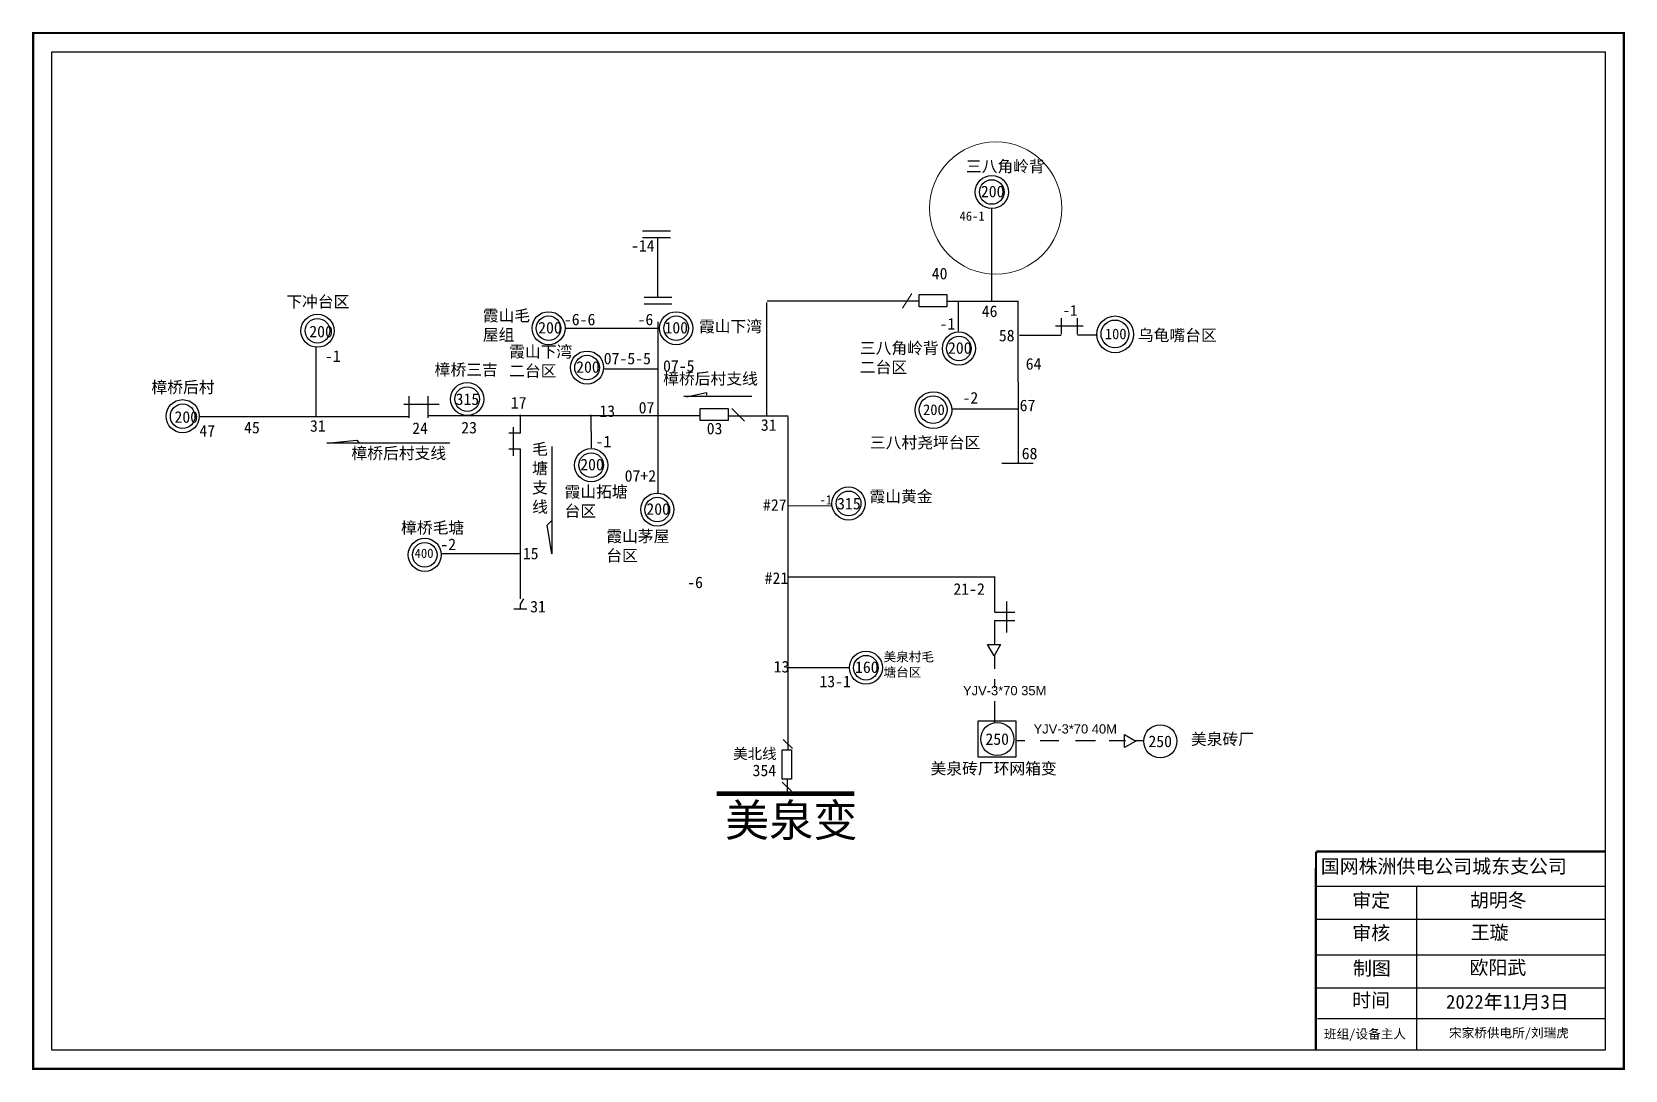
# Model space of a CAD drawing. Extents: x 0 to 344, y 0 to 224.
import ezdxf

# ---------------------------------------------------------------- set-up
doc = ezdxf.new("R2010")
doc.units = 0
doc.header["$LTSCALE"] = 0.774411
doc.linetypes.add('ACAD_ISO02W100', pattern=[15, 12, -3])
doc.layers.get('0').update_dxf_attribs({"linetype": 'CONTINUOUS'})
doc.styles.add('SimSun_txtstyle_2.00_0_0', font='simsun.ttc', dxfattribs={"height": 2})
doc.styles.add('SimSun_txtstyle_2.50_0_0', font='', dxfattribs={"height": 2.5})
doc.styles.add('SimSun_txtstyle_200.00_0_0200', font='simsun.ttc', dxfattribs={"height": 200})
doc.styles.get("Standard").update_dxf_attribs({"font": '', "height": 2.5})
doc.styles.add('字体', font='simkai_0.ttf', dxfattribs={"height": 2.5})
doc.styles.add('宋体_txtstyle_2.00_0_0', font='SIMSUN.TTC', dxfattribs={"height": 2})
doc.styles.add('宋体_txtstyle_200.00_0_0200', font='SIMSUN.TTC', dxfattribs={"height": 200})
doc.styles.add('宋体_txtstyle_3.00_0_0', font='SIMSUN.TTC', dxfattribs={"height": 3})
doc.styles.add('宋体_txtstyle_300.00_0_0300', font='SIMSUN.TTC', dxfattribs={"height": 300})
doc.styles.get('SimSun_txtstyle_2.50_0_0').set_extended_font_data('SimSun')
doc.styles.get('Standard').set_extended_font_data('SimSun')

# ---------------------------------------------------------------- blocks, each defined once
blk = doc.blocks.new('A$C2325345F')
for p, q in [((1.25, 3.5), (1.25, 0)), ((4.75, 0), (4.75, 3.5)), ((6, 1.75), (0, 1.75))]:
    blk.add_line(p, q)
blk = doc.blocks.new('A$C2CF30AB2')
at = {"color": 7, "rotation": 90}
blk.add_blockref('A$C2325345F', (3.5, 0), dxfattribs=at)

msp = doc.modelspace()

# ---------------------------------------------------------------- linework, layer by layer
at = {"color": 7, "linetype": 'Continuous'}
for p, q in [((207.17, 186.17), (207.17, 165.88)), ((158.67, 166.06), (191.47, 166.08)), ((197.48, 165.99), (212.98, 165.99)), ((199.91, 165.9), (199.91, 159.52)), ((212.85, 165.99), (212.89, 131.01)), ((198.65, 142.7), (212.88, 142.7)), ((209.36, 130.99), (216.14, 130.99))]:
    msp.add_line(p, q, dxfattribs=at)
at = {"linetype": 'Continuous'}
for p, q in [((131.71, 181.19), (137.73, 181.19)), ((131.71, 179.73), (137.73, 179.73)), ((135.02, 166.94), (135.02, 179.72)), ((132.03, 166.86), (138.05, 166.86)), ((132.03, 165.41), (138.05, 165.41)), ((158.56, 141.07), (158.56, 165.72)), ((135.06, 124.38), (135.06, 161.51)), ((135.1, 151.27), (123.44, 151.27)), ((81.26, 140.77), (81.26, 145.44)), ((85.36, 140.77), (85.36, 145.44)), ((141.23, 145.33), (145.54, 146.25)), ((145.54, 146.25), (145.54, 145.64)), ((80.09, 143.69), (87.7, 143.69)), ((105.26, 141.41), (105.26, 137.45)), ((120.49, 141.39), (120.58, 134.25)), ((81.26, 140.96), (35.96, 140.96)), ((144.01, 141.16), (85.36, 141.16)), ((103.75, 138.77), (103.75, 132.54)), ((163.21, 69.11), (163.21, 141.01)), ((63.45, 135.29), (69.91, 135.91)), ((90.05, 135.29), (63.45, 135.29)), ((69.91, 135.91), (70.37, 135.44)), ((105.26, 137.45), (102.8, 137.45)), ((112.08, 134.53), (112.08, 111.36)), ((102.8, 134.05), (105.26, 134.05)), ((105.26, 134.05), (105.25, 101.61)), ((111.05, 117.54), (112.08, 118.57)), ((112.08, 111.36), (111.05, 117.54)), ((105.26, 111.34), (88.25, 111.34)), ((163.32, 106.37), (207.84, 106.37)), ((207.81, 106.48), (207.81, 98.8)), ((105.97, 101.66), (105.23, 100.51)), ((105.23, 100.51), (105.23, 99.44)), ((210.4, 101.08), (210.4, 94.34)), ((207.77, 96.93), (212.21, 96.93)), ((207.8, 98.74), (212.21, 98.74)), ((207.81, 96.95), (207.81, 91.74)), ((176.2, 86.72), (163.32, 86.72)), ((207.77, 89.28), (207.77, 86.51)), ((207.77, 84.28), (207.77, 82.37)), ((207.77, 79.5), (207.77, 74.93)), ((162.12, 71.25), (164.1, 69.27)), ((212.38, 70.97), (214.34, 70.97)), ((217.65, 70.97), (221.68, 70.97)), ((225.27, 70.97), (229.63, 70.97)), ((232.56, 70.97), (236.09, 70.97)), ((238.19, 70.97), (239.92, 70.97)), ((161.9, 62.01), (163.88, 60.04)), ((277.34, 39.5), (339.71, 39.5)), ((298.99, 39.49), (299.03, 4.04)), ((277.34, 32.4), (339.71, 32.4)), ((277.34, 24.65), (339.71, 24.65)), ((277.34, 17.54), (339.71, 17.54)), ((277.59, 10.87), (339.95, 10.87))]:
    msp.add_line(p, q, dxfattribs=at)
at = {"color": 7, "linetype": 'Continuous', "lineweight": 0, "ltscale": 0.416774}
msp.add_line((189.93, 167.61), (187.89, 164.44), dxfattribs=at)
at = {"color": 0, "linetype": 'Continuous'}
for p, q in [((135.08, 160.1), (115.04, 160.1)), ((61.06, 156.02), (61.06, 140.94)), ((155.31, 145.34), (140.59, 145.34)), ((153.73, 140.05), (151.03, 142.79)), ((163.2, 141.12), (150.19, 141.12))]:
    msp.add_line(p, q, dxfattribs=at)
at = {"color": 7}
msp.add_line((213.17, 158.66), (222.22, 158.66), dxfattribs=at)
at = {"color": 7, "linetype": 'Continuous', "ltscale": 2}
msp.add_line((225.73, 158.71), (230.03, 158.72), dxfattribs=at)
at = {"color": 7, "linetype": 'Continuous', "lineweight": 0, "ltscale": 0.428566}
msp.add_line((172.68, 121.75), (163.21, 121.75), dxfattribs=at)
for p, q in [((103.85, 99.45), (106.69, 99.45)), ((206.26, 91.74), (209.1, 91.74)), ((207.68, 89.28), (206.26, 91.74)), ((209.1, 91.74), (207.68, 89.28)), ((235.87, 72.3), (238.33, 70.88)), ((235.87, 69.46), (235.87, 72.3)), ((238.33, 70.88), (235.87, 69.46))]:
    msp.add_line(p, q)
at = {"linetype": 'ACAD_ISO02W100'}
msp.add_line((162.98, 62.62), (162.98, 59.53), dxfattribs=at)
at = {"linetype": 'Continuous', "const_width": 0.5}
msp.add_lwpolyline([(-0.09, 223.96), (343.88, 223.96), (343.88, -0.01), (-0.09, -0.01)], close=True, dxfattribs=at)
at = {"linetype": 'Continuous'}
for points in [[(3.95, 219.91), (339.84, 219.91), (339.84, 4.04), (3.95, 4.04)], [(204.28, 75.29), (212.38, 75.29), (212.38, 67.38), (204.28, 67.38)]]:
    msp.add_lwpolyline(points, close=True, dxfattribs=at)
at = {"color": 7, "linetype": 'Continuous'}
msp.add_lwpolyline([(191.47, 167.41), (197.51, 167.41), (197.51, 164.76), (191.47, 164.76)], close=True, dxfattribs=at)
at = {"color": 0, "linetype": 'Continuous'}
msp.add_lwpolyline([(144.18, 142.81), (150.22, 142.81), (150.22, 140.16), (144.18, 140.16)], close=True, dxfattribs=at)
at = {"linetype": 'ACAD_ISO02W100'}
msp.add_lwpolyline([(161.88, 69.02), (163.87, 69.02), (163.87, 62.62), (161.88, 62.62)], close=True, dxfattribs=at)
at = {"linetype": 'Continuous'}
for points, const_width in [([(147.71, 59.53), (177.51, 59.52)], 1), ([(277.3, 47), (277.24, 4.04)], 0.5), ([(277.34, 47), (339.71, 47)], 0.5)]:
    msp.add_lwpolyline(points, dxfattribs=dict(at, const_width=const_width))
at = {"color": 12, "linetype": 'Continuous', "lineweight": 0, "ltscale": 0.694623, "true_color": 0xc00000}
msp.add_circle((208.04, 186.1), 14.3, dxfattribs=at)
at = {"linetype": 'Continuous'}
for centre, radius in [((207.2, 189.58), 3.58), ((207.2, 189.58), 2.66), ((61.41, 159.59), 3.58), ((61.41, 159.59), 2.66), ((111.38, 160.13), 3.58), ((111.38, 160.13), 2.66), ((138.97, 160.13), 3.58), ((138.97, 160.13), 2.66), ((119.69, 151.63), 3.58), ((119.69, 151.63), 2.66), ((93.78, 144.82), 3.58), ((32.26, 141.11), 3.58), ((93.78, 144.82), 2.66), ((32.26, 141.11), 2.66), ((120.58, 130.54), 3.58), ((120.58, 130.54), 2.66), ((134.88, 120.93), 3.58), ((176.23, 122.25), 3.58), ((176.23, 122.25), 2.68), ((134.88, 120.93), 2.66), ((84.6, 111.14), 3.58), ((84.6, 111.14), 2.66), ((179.99, 86.74), 3.58), ((179.99, 86.74), 2.66), ((208.4, 71.32), 3.58), ((243.64, 70.83), 3.58)]:
    msp.add_circle(centre, radius, dxfattribs=at)
at = {"color": 7}
for centre, radius in [((233.87, 158.81), 3.97), ((233.82, 158.91), 3), ((194.57, 142.43), 3.97), ((194.52, 142.53), 3)]:
    msp.add_circle(centre, radius, dxfattribs=at)
at = {"color": 7, "linetype": 'Continuous'}
for radius in [3.58, 2.66]:
    msp.add_circle((200.09, 155.75), radius, dxfattribs=at)

# ---------------------------------------------------------------- block references
at = {"color": 7, "rotation": 270}
msp.add_blockref('A$C2CF30AB2', (220.96, 162.32), dxfattribs=at)

# ---------------------------------------------------------------- texts
at = {"color": 7}
for s, p in [('乌龟嘴台区', (238.79, 157.38)), ('三八村尧坪台区', (180.84, 134.17))]:
    msp.add_text(s, height=2.5, dxfattribs=at).set_placement(p)
at = {"linetype": 'Continuous', "attachment_point": 1}
for s, insert, char_height, width, style in [('三八角岭背', (201.6, 196.39), 2.5, 19.04, '字体'), ('46-1', (200.22, 185.38), 2, 11.8601, 'SimSun_txtstyle_2.00_0_0'), ('下冲台区', (54.67, 167.12), 2.5, 13.9826, '字体'), ('霞山毛屋组', (97.16, 164.13), 2.5, 11.2711, '字体'), ('霞山下湾', (143.89, 161.79), 2.5, 13.9826, '字体'), ('{\\fSimSun|b0|i0|c134|p2;霞山下湾二台区}', (102.85, 156.32), 2.5, 14.2192, '字体'), ('樟桥三吉', (86.75, 152.43), 2.5, 13.9826, '字体'), ('樟桥后村 ', (25.52, 148.64), 2.5, 13.9826, '字体'), ('24', (81.89, 139.77), 2.5, 5.4797, 'SimSun_txtstyle_2.50_0_0'), ('樟桥后村支线', (68.77, 134.36), 2.5, 25.1541, '字体'), ('毛塘支线', (107.82, 135.27), 2.5, 3.7572, '字体'), ('{\\fSimSun|b0|i0|c134|p2;霞山拓塘\\P台区}', (114.84, 126.04), 2.5, 19.04, '字体'), ('霞山黄金', (180.76, 125.02), 2.5, 13.9826, '字体'), ('#27', (157.74, 123.17), 2.5, 5.4797, 'SimSun_txtstyle_2.50_0_0'), ('樟桥毛塘', (79.49, 118.26), 2.5, 22.257, '字体'), ('{\\fSimSun|b0|i0|c134|p2;霞山茅屋\\P台区}', (123.86, 116.42), 2.5, 19.04, '字体'), ('400', (82.42, 112.48), 2, 5.6554, 'SimSun_txtstyle_2.00_0_0'), ('#21', (158.09, 107.37), 2.5, 5.4797, 'SimSun_txtstyle_2.50_0_0'), ('{\\fSimSun|b0|i0|c134|p2;美泉村毛塘台区}', (183.8, 90.11), 2, 13.0129, '字体'), ('美泉砖厂', (250.26, 72.55), 2.5, 13.9826, '字体'), ('\\pt12.5;美泉砖厂环网箱变', (193.96, 66.2), 2.5, 29.3333, '字体'), ('美泉变', (149.53, 57.25), 7, 27.4955, '字体'), ('国网株洲供电公司城东支公司', (278.34, 45.31), 3, 82.0179, '宋体_txtstyle_3.00_0_0'), ('审定', (285.13, 37.94), 3, 23.4615, '字体'), ('胡明冬', (310.56, 37.98), 3, 23.4615, '宋体_txtstyle_3.00_0_0'), ('审核', (285.13, 30.88), 3, 23.4615, '字体'), ('{\\fSimSun|b0|i0|c134|p2;王璇}', (310.74, 31), 3, 33.0539, '字体'), ('制图', (285.29, 23.25), 3, 23.4615, '字体'), ('欧阳武', (310.48, 23.44), 3, 35.3385, '宋体_txtstyle_3.00_0_0'), ('时间', (285.13, 16.37), 3, 23.4615, '字体')]:
    msp.add_mtext(s, dxfattribs=dict(at, insert=insert, char_height=char_height, width=width, style=style))
at = {"linetype": 'Continuous', "char_height": 2.5, "attachment_point": 1}
for s, insert, width in [('200', (204.84, 190.94), 5.6554), ('-14', (129.2, 179.22), 5.4797), ('-6-6', (114.69, 163.28), 5.4797), ('-6', (130.61, 163.28), 5.4797), ('200', (59.64, 160.67), 5.6554), ('100', (136.43, 161.5), 5.6554), ('-1', (63.02, 155.36), 5.4797), ('200', (117.33, 153), 5.6554), ('07-5-5', (123.3, 154.84), 5.4797), ('07-5', (136.12, 153.23), 5.4797), ('315', (91.28, 146.04), 5.6554), ('17', (103.21, 145.28), 5.4797), ('-2', (200.87, 146.35), 12.5171), ('200', (30.49, 142.19), 5.6554), ('13', (122.36, 143.47), 5.4797), ('07', (130.85, 144.22), 5.4797), ('47', (35.89, 139.22), 5.4797), ('45', (45.54, 139.92), 5.4797), ('31', (59.79, 140.27), 5.4797), ('23', (92.49, 139.9), 5.4797), ('07+2', (127.82, 129.47), 5.4797), ('200', (132.52, 122.3), 5.6554), ('315', (173.75, 123.47), 5.6554), ('-2', (87.98, 114.66), 12.5171), ('15', (105.81, 112.68), 12.5171), ('-6', (141.35, 106.44), 5.4797), ('21-2', (198.9, 105), 5.4797), ('31', (107.39, 101.2), 12.5171), ('13', (160.03, 88.21), 5.4797), ('160', (177.63, 88.11), 5.6554), ('13-1', (169.93, 85.02), 5.4797), ('250', (205.82, 72.56), 5.4797), ('250', (241.06, 72.07), 5.4797)]:
    msp.add_mtext(s, dxfattribs=dict(at, insert=insert, width=width))
at = {"color": 7, "linetype": 'Continuous', "char_height": 2.5, "attachment_point": 1, "style": '字体'}
for s, insert, width in [('{\\fSimSun|b0|i0|c134|p2;40}', (194.22, 173.2), 13.9826), ('{\\fSimSun|b0|i0|c134|p2;46}', (205.03, 165.06), 13.9826), ('{\\fSimSun|b0|i0|c134|p2;58}', (208.73, 159.8), 13.9826), ('三八角岭背二台区', (178.67, 157.11), 19.04), ('64', (214.54, 153.68), 13.9826), ('67', (213.22, 144.7), 13.9826), ('68', (213.67, 134.31), 13.9826)]:
    msp.add_mtext(s, dxfattribs=dict(at, insert=insert, width=width))
at = {"color": 7, "linetype": 'Continuous', "char_height": 2.5, "attachment_point": 1}
for s, insert, width in [('-1', (195.9, 162.34), 12.5171), ('200', (197.73, 157.12), 5.6554), ('31', (157.27, 140.47), 5.4797)]:
    msp.add_mtext(s, dxfattribs=dict(at, insert=insert, width=width))
at = {"color": 7, "char_height": 2.3, "width": 4.8377, "attachment_point": 1}
for s, insert in [('-1', (222.55, 165.16)), ('100', (231.64, 160.06)), ('200', (192.34, 143.68))]:
    msp.add_mtext(s, dxfattribs=dict(at, insert=insert))
at = {"color": 0, "linetype": 'Continuous', "attachment_point": 1}
for s, insert, char_height, width, style in [('200', (109.12, 161.5), 2.5, 5.6554, 'SimSun_txtstyle_2.50_0_0'), ('樟桥后村支线', (136.16, 150.48), 2.5, 23.5006, '字体'), ('-1', (121.53, 136.88), 2.5, 5.4797, 'SimSun_txtstyle_2.50_0_0'), ('200', (118.22, 131.91), 2.5, 5.6554, 'SimSun_txtstyle_2.50_0_0'), ('美北线', (151.27, 69.3), 2.3, 9.7514, '字体')]:
    msp.add_mtext(s, dxfattribs=dict(at, insert=insert, char_height=char_height, width=width, style=style))
at = {"color": 0, "linetype": 'Continuous', "char_height": 2.5, "attachment_point": 1}
for s, insert, width in [('03', (145.56, 139.7), 5.4797), ('354', (155.48, 65.79), 5.6554)]:
    msp.add_mtext(s, dxfattribs=dict(at, insert=insert, width=width))
at = {"color": 7, "linetype": 'Continuous', "lineweight": 0, "ltscale": 0.428566, "insert": (169.95, 124.03), "char_height": 2, "attachment_point": 1, "style": 'SimSun_txtstyle_200.00_0_0200'}
msp.add_mtext('-1', dxfattribs=at)
at = {"color": 1, "linetype": 'Continuous', "char_height": 2, "width": 25.5015, "attachment_point": 1, "style": '字体'}
for s, insert in [('{\\fArial|b0|i0|c0|p32;\\C256;YJV-3*70 35M\\fKaiTi_GB2312|b0|i0|c134|p49;}', (200.98, 82.79)), ('{\\fArial|b0|i0|c0|p32;\\C256;YJV-3*70 40M}', (216.24, 74.51))]:
    msp.add_mtext(s, dxfattribs=dict(at, insert=insert))
at = {"color": 7, "linetype": 'Continuous', "lineweight": 0, "ltscale": 1.09487, "attachment_point": 1}
for s, insert, char_height, style in [('2022年11月3日', (305.4, 16.01), 3, '宋体_txtstyle_300.00_0_0300'), ('班组/设备主人', (279.01, 8.56), 2, '宋体_txtstyle_2.00_0_0'), ('宋家桥供电所/刘瑞虎', (306.06, 8.8), 2, '宋体_txtstyle_200.00_0_0200')]:
    msp.add_mtext(s, dxfattribs=dict(at, insert=insert, char_height=char_height, style=style))

doc.saveas('drawing.dxf')
